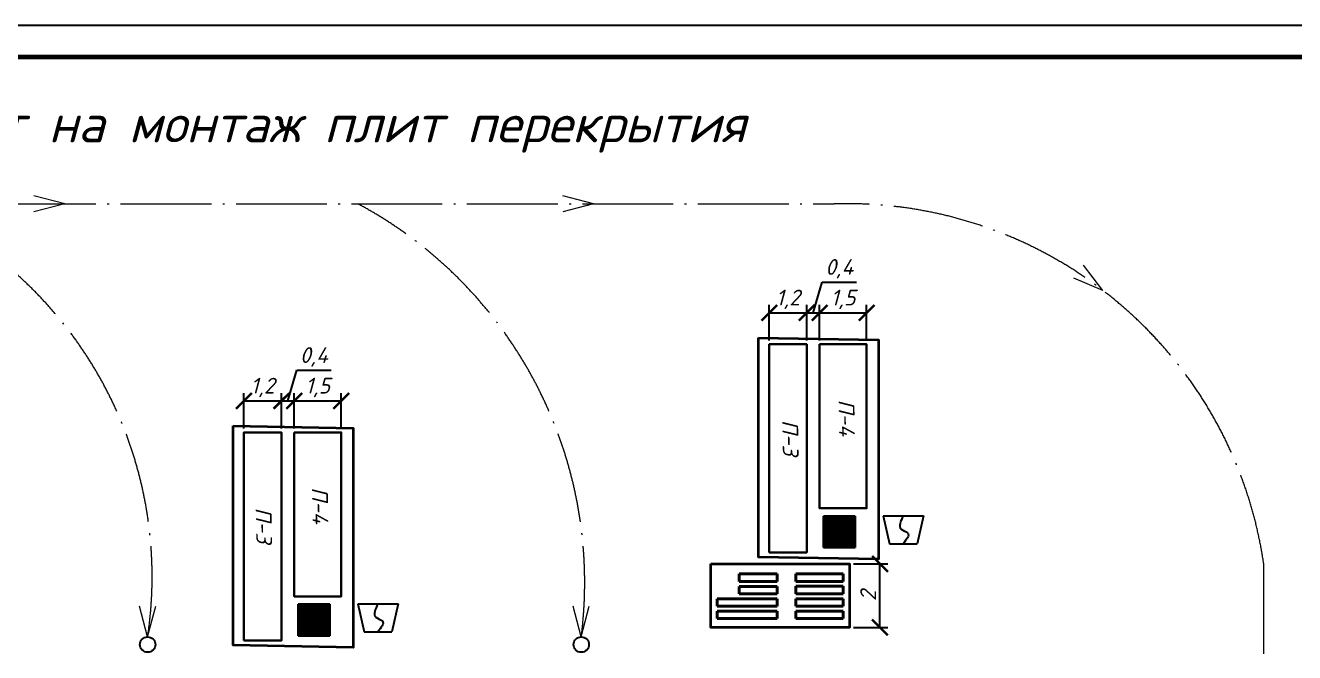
# Model space of a CAD drawing. Header units: millimetres. Extents: x 302528 to 620428, y -80391 to 59551.
# Drawn here: x 374466 to 394583, y 49603 to 59551 of the extents above; entities that cross this region are included whole.
import ezdxf
from ezdxf.enums import TextEntityAlignment as Align

# ---------------------------------------------------------------- set-up
doc = ezdxf.new("R2010")
doc.units = ezdxf.units.MM
doc.header["$MEASUREMENT"] = 0
doc.linetypes.add('ACAD_ISO04W100', pattern=[30.5, 24, -3, 0.5, -3])
for name, color, linetype in [('1текст-мое', 2, 'Continuous'), ('РАМКА', 7, 'Continuous'), ('Рамка и штамп', 194, 'Continuous')]:
    doc.layers.add(name, color=color, linetype=linetype)
doc.layers.add('контур', color=90, linetype='Continuous', lineweight=30)
doc.styles.get("Standard").update_dxf_attribs({"font": 'isocpeui.ttf', "height": 300})
doc.styles.add('Италик', font='isocpeui.ttf')
doc.dimstyles.new('1-100', dxfattribs={"dimscale": 100, "dimtxt": 3, "dimasz": 2.5, "dimexe": 1.25, "dimexo": 0.625, "dimtad": 1, "dimdec": 0, "dimrnd": 5, "dimtxsty": 'Standard', "dimblk": 'ARCHTICK', "dimcen": 2.5, "dimadec": 0, "dimazin": 0, "dimtfac": 1, "dimtdec": 0, "dimtmove": 1, "dimatfit": 2, "dimfxl": 1, "dimarcsym": 0})

# ---------------------------------------------------------------- blocks, each defined once
blk = doc.blocks.new('1.9')
at = {"lineweight": 40, "ltscale": 100}
for p, q in [((275605, -618414), (275725, -618414)), ((275605, -618414), (275605, -619364)), ((275725, -619364), (275725, -618414)), ((275801, -618414), (275921, -618414)), ((275801, -618414), (275801, -619364)), ((275921, -619364), (275921, -618414)), ((275605, -619364), (275725, -619364)), ((275801, -619364), (275921, -619364))]:
    blk.add_line(p, q, dxfattribs=at)
blk = doc.blocks.new('1.5')
at = {"lineweight": 40, "ltscale": 100}
for p, q in [((275605, -619663), (275725, -619663)), ((275605, -619663), (275605, -620413)), ((275725, -620413), (275725, -619663)), ((275801, -619663), (275921, -619663)), ((275801, -619663), (275801, -620413)), ((275921, -620413), (275921, -619663)), ((275997, -619663), (276117, -619663)), ((275997, -619663), (275997, -620413)), ((276117, -620413), (276117, -619663)), ((276193, -619663), (276313, -619663)), ((276193, -619663), (276193, -620413)), ((276313, -620413), (276313, -619663)), ((275605, -620413), (275725, -620413)), ((275801, -620413), (275921, -620413)), ((275997, -620413), (276117, -620413)), ((276193, -620413), (276313, -620413))]:
    blk.add_line(p, q, dxfattribs=at)
blk = doc.blocks.new('1.2')
at = {"lineweight": 40, "ltscale": 100}
for p, q in [((276117, -618764), (275997, -618764)), ((275997, -618764), (275997, -619364)), ((276117, -619364), (276117, -618764)), ((276313, -618764), (276193, -618764)), ((276193, -618764), (276193, -619364)), ((276313, -619364), (276313, -618764)), ((275997, -619364), (276117, -619364)), ((276193, -619364), (276313, -619364))]:
    blk.add_line(p, q, dxfattribs=at)
blk = doc.blocks.new('_ArchTick')
at = {"color": 0, "const_width": 0.15}
blk.add_lwpolyline([(-0.5, -0.5), (0.5, 0.5)], dxfattribs=at)
blk = doc.blocks.new('*D334')
at = {"color": 0, "linetype": 'ByBlock', "lineweight": -2, "transparency": 16777216}
for p, q in [((414543, 39257), (414991, 38295)), ((405870, 34192), (414938, 38408)), ((405475, 35041), (405923, 34078))]:
    blk.add_line(p, q, dxfattribs=at)
at = {"layer": 'Defpoints', "color": 0, "linetype": 'ByBlock', "lineweight": 9, "transparency": 16777216}
for p in [(414517, 39314), (414938, 38408), (405449, 35098)]:
    blk.add_point(p, dxfattribs=at)
at = {"color": 0, "linetype": 'ByBlock', "lineweight": -2, "transparency": 16777216, "xscale": 250, "yscale": 250, "zscale": 250}
for p, rotation in [((414938, 38408), 24.93886490846336), ((405870, 34192), 204.9388649084634)]:
    blk.add_blockref('_ArchTick', p, dxfattribs=dict(at, rotation=rotation))
at = {"color": 0, "linetype": 'ByBlock', "lineweight": 9, "transparency": 16777216, "insert": (410334, 36451), "char_height": 250, "width": 84090.91, "attachment_point": 5, "rotation": 24.9389, "style": 'Италик'}
blk.add_mtext('{\\fISOCPEUR|b0|i0|c204|p34;\\H0.83333x;6600}', dxfattribs=at)
blk = doc.blocks.new('*D365')
at = {"color": 0, "lineweight": -2, "transparency": 16777216}
for p, q in [((387593, 51010), (388136, 51010)), ((388011, 50003), (388011, 51010)), ((387593, 50003), (388136, 50003))]:
    blk.add_line(p, q, dxfattribs=at)
at = {"layer": 'Defpoints', "color": 0, "lineweight": 9, "transparency": 16777216}
for p in [(387530, 51010), (388011, 51010), (387530, 50003)]:
    blk.add_point(p, dxfattribs=at)
at = {"color": 0, "lineweight": -2, "transparency": 16777216, "xscale": 250, "yscale": 250, "zscale": 250}
for p, rotation in [((388011, 51010), 90), ((388011, 50003), 270)]:
    blk.add_blockref('_ArchTick', p, dxfattribs=dict(at, rotation=rotation))
at = {"color": 0, "lineweight": 9, "transparency": 16777216, "insert": (387824, 50506), "char_height": 300, "attachment_point": 5, "rotation": 90, "style": 'Италик'}
blk.add_mtext('{\\H0.83333x;2}', dxfattribs=at)
blk = doc.blocks.new('*D366')
at = {"color": 0, "lineweight": -2, "transparency": 16777216}
for p, q in [((386256, 54555), (386256, 55118)), ((386256, 54993), (386851, 54993)), ((386851, 54555), (386851, 55118))]:
    blk.add_line(p, q, dxfattribs=at)
at = {"layer": 'Defpoints', "color": 0, "lineweight": 9, "transparency": 16777216}
for p in [(386851, 54993), (386256, 54493), (386851, 54493)]:
    blk.add_point(p, dxfattribs=at)
at = {"color": 0, "lineweight": -2, "transparency": 16777216, "xscale": 250, "yscale": 250, "zscale": 250, "rotation": 180}
blk.add_blockref('_ArchTick', (386256, 54993), dxfattribs=at)
at = {"color": 0, "lineweight": -2, "transparency": 16777216, "xscale": 250, "yscale": 250, "zscale": 250}
blk.add_blockref('_ArchTick', (386851, 54993), dxfattribs=at)
at = {"color": 0, "lineweight": 9, "transparency": 16777216, "insert": (386553, 55205), "char_height": 300, "attachment_point": 5, "style": 'Италик'}
blk.add_mtext('{\\H0.83333x;1,2}', dxfattribs=at)
blk = doc.blocks.new('*D367')
at = {"color": 0, "lineweight": -2, "transparency": 16777216}
for p, q in [((386952, 54993), (387095, 55479)), ((387095, 55479), (387639, 55479)), ((386851, 54555), (386851, 55118)), ((386851, 54993), (387054, 54993)), ((387054, 54555), (387054, 55118))]:
    blk.add_line(p, q, dxfattribs=at)
at = {"layer": 'Defpoints', "color": 0, "lineweight": 9, "transparency": 16777216}
for p in [(387054, 54993), (386851, 54493), (387054, 54493)]:
    blk.add_point(p, dxfattribs=at)
at = {"color": 0, "lineweight": -2, "transparency": 16777216, "xscale": 250, "yscale": 250, "zscale": 250, "rotation": 180}
blk.add_blockref('_ArchTick', (386851, 54993), dxfattribs=at)
at = {"color": 0, "lineweight": -2, "transparency": 16777216, "xscale": 250, "yscale": 250, "zscale": 250}
blk.add_blockref('_ArchTick', (387054, 54993), dxfattribs=at)
at = {"color": 0, "lineweight": 9, "transparency": 16777216, "insert": (387367, 55691), "char_height": 300, "attachment_point": 5, "style": 'Италик'}
blk.add_mtext('{\\H0.83333x;0,4}', dxfattribs=at)
blk = doc.blocks.new('*D368')
at = {"color": 0, "lineweight": -2, "transparency": 16777216}
for p, q in [((387054, 54555), (387054, 55118)), ((387054, 54993), (387799, 54993)), ((387799, 54555), (387799, 55118))]:
    blk.add_line(p, q, dxfattribs=at)
at = {"layer": 'Defpoints', "color": 0, "lineweight": 9, "transparency": 16777216}
for p in [(387799, 54993), (387054, 54493), (387799, 54493)]:
    blk.add_point(p, dxfattribs=at)
at = {"color": 0, "lineweight": -2, "transparency": 16777216, "xscale": 250, "yscale": 250, "zscale": 250, "rotation": 180}
blk.add_blockref('_ArchTick', (387054, 54993), dxfattribs=at)
at = {"color": 0, "lineweight": -2, "transparency": 16777216, "xscale": 250, "yscale": 250, "zscale": 250}
blk.add_blockref('_ArchTick', (387799, 54993), dxfattribs=at)
at = {"color": 0, "lineweight": 9, "transparency": 16777216, "insert": (387427, 55205), "char_height": 300, "attachment_point": 5, "style": 'Италик'}
blk.add_mtext('{\\H0.83333x;1,5}', dxfattribs=at)
blk = doc.blocks.new('*D372')
at = {"color": 0, "lineweight": -2, "transparency": 16777216}
for p, q in [((377929, 53158), (377929, 53720)), ((378524, 53158), (378524, 53720)), ((377929, 53595), (378524, 53595))]:
    blk.add_line(p, q, dxfattribs=at)
at = {"layer": 'Defpoints', "color": 0, "lineweight": 9, "transparency": 16777216}
for p in [(378524, 53595), (377929, 53095), (378524, 53095)]:
    blk.add_point(p, dxfattribs=at)
at = {"color": 0, "lineweight": -2, "transparency": 16777216, "xscale": 250, "yscale": 250, "zscale": 250, "rotation": 180}
blk.add_blockref('_ArchTick', (377929, 53595), dxfattribs=at)
at = {"color": 0, "lineweight": -2, "transparency": 16777216, "xscale": 250, "yscale": 250, "zscale": 250}
blk.add_blockref('_ArchTick', (378524, 53595), dxfattribs=at)
at = {"color": 0, "lineweight": 9, "transparency": 16777216, "insert": (378227, 53808), "char_height": 300, "attachment_point": 5, "style": 'Италик'}
blk.add_mtext('{\\H0.83333x;1,2}', dxfattribs=at)
blk = doc.blocks.new('*D373')
at = {"color": 0, "lineweight": -2, "transparency": 16777216}
for p, q in [((378626, 53595), (378768, 54081)), ((378768, 54081), (379313, 54081)), ((378524, 53158), (378524, 53720)), ((378728, 53158), (378728, 53720)), ((378524, 53595), (378728, 53595))]:
    blk.add_line(p, q, dxfattribs=at)
at = {"layer": 'Defpoints', "color": 0, "lineweight": 9, "transparency": 16777216}
for p in [(378728, 53595), (378524, 53095), (378728, 53095)]:
    blk.add_point(p, dxfattribs=at)
at = {"color": 0, "lineweight": -2, "transparency": 16777216, "xscale": 250, "yscale": 250, "zscale": 250, "rotation": 180}
blk.add_blockref('_ArchTick', (378524, 53595), dxfattribs=at)
at = {"color": 0, "lineweight": -2, "transparency": 16777216, "xscale": 250, "yscale": 250, "zscale": 250}
blk.add_blockref('_ArchTick', (378728, 53595), dxfattribs=at)
at = {"color": 0, "lineweight": 9, "transparency": 16777216, "insert": (379040, 54293), "char_height": 300, "attachment_point": 5, "style": 'Италик'}
blk.add_mtext('{\\H0.83333x;0,4}', dxfattribs=at)
blk = doc.blocks.new('*D374')
at = {"color": 0, "lineweight": -2, "transparency": 16777216}
for p, q in [((378728, 53158), (378728, 53720)), ((379473, 53158), (379473, 53720)), ((378728, 53595), (379473, 53595))]:
    blk.add_line(p, q, dxfattribs=at)
at = {"layer": 'Defpoints', "color": 0, "lineweight": 9, "transparency": 16777216}
for p in [(379473, 53595), (378728, 53095), (379473, 53095)]:
    blk.add_point(p, dxfattribs=at)
at = {"color": 0, "lineweight": -2, "transparency": 16777216, "xscale": 250, "yscale": 250, "zscale": 250, "rotation": 180}
blk.add_blockref('_ArchTick', (378728, 53595), dxfattribs=at)
at = {"color": 0, "lineweight": -2, "transparency": 16777216, "xscale": 250, "yscale": 250, "zscale": 250}
blk.add_blockref('_ArchTick', (379473, 53595), dxfattribs=at)
at = {"color": 0, "lineweight": 9, "transparency": 16777216, "insert": (379100, 53808), "char_height": 300, "attachment_point": 5, "style": 'Италик'}
blk.add_mtext('{\\H0.83333x;1,5}', dxfattribs=at)

msp = doc.modelspace()

# ---------------------------------------------------------------- linework, layer by layer
at = {"linetype": 'ACAD_ISO04W100', "lineweight": 9, "ltscale": 60}
for p, q in [((363164.551, 56719.109), (387283.995, 56719.109)), ((394091.204, 51024.334), (394091.204, 40813.209))]:
    msp.add_line(p, q, dxfattribs=at)
at = {"lineweight": 15, "ltscale": 100}
for p, q in [((386850.664, 54492.893), (386850.664, 51192.893)), ((387799.195, 54492.893), (387799.195, 51892.893)), ((378524.092, 53095.294), (378524.092, 49795.294)), ((379472.622, 53095.294), (379472.622, 50495.294))]:
    msp.add_line(p, q, dxfattribs=at)
at = {"color": 7, "lineweight": 30, "ltscale": 25}
for p, q in [((387615.943, 51768.347), (387115.943, 51768.347)), ((387115.943, 51768.347), (387615.943, 51768.347)), ((387115.943, 51268.347), (387115.943, 51768.347)), ((387115.943, 51719.349), (387615.943, 51719.349)), ((387148.443, 51268.347), (387148.443, 51768.347)), ((387180.943, 51268.347), (387180.943, 51768.347)), ((387213.443, 51268.347), (387213.443, 51768.347)), ((387245.943, 51268.347), (387245.943, 51768.347)), ((387278.443, 51268.347), (387278.443, 51768.347)), ((387310.943, 51268.347), (387310.943, 51768.347)), ((387343.443, 51268.347), (387343.443, 51768.347)), ((387375.943, 51268.347), (387375.943, 51768.347)), ((387408.443, 51268.347), (387408.443, 51768.347)), ((387440.943, 51268.347), (387440.943, 51768.347)), ((387473.443, 51268.347), (387473.443, 51768.347)), ((387505.943, 51268.347), (387505.943, 51768.347)), ((387538.443, 51268.347), (387538.443, 51768.347)), ((387570.943, 51268.347), (387570.943, 51768.347)), ((387603.443, 51268.347), (387603.443, 51768.347)), ((387615.943, 51768.347), (387615.943, 51268.347)), ((387115.943, 51518.347), (387615.943, 51518.347)), ((387115.943, 51393.347), (387615.943, 51393.347)), ((387615.943, 51268.347), (387115.943, 51268.347)), ((379289.37, 50370.748), (378789.37, 50370.748)), ((378789.37, 50370.748), (379289.37, 50370.748)), ((378789.37, 49870.748), (378789.37, 50370.748)), ((378789.37, 50321.75), (379289.37, 50321.75)), ((378821.87, 49870.748), (378821.87, 50370.748)), ((378854.37, 49870.748), (378854.37, 50370.748)), ((378886.87, 49870.748), (378886.87, 50370.748)), ((378919.37, 49870.748), (378919.37, 50370.748)), ((378951.87, 49870.748), (378951.87, 50370.748)), ((378984.37, 49870.748), (378984.37, 50370.748)), ((379016.87, 49870.748), (379016.87, 50370.748)), ((379049.37, 49870.748), (379049.37, 50370.748)), ((379081.87, 49870.748), (379081.87, 50370.748)), ((379114.37, 49870.748), (379114.37, 50370.748)), ((379146.87, 49870.748), (379146.87, 50370.748)), ((379179.37, 49870.748), (379179.37, 50370.748)), ((379211.87, 49870.748), (379211.87, 50370.748)), ((379244.37, 49870.748), (379244.37, 50370.748)), ((379276.87, 49870.748), (379276.87, 50370.748)), ((379289.37, 50370.748), (379289.37, 49870.748)), ((378789.37, 50120.748), (379289.37, 50120.748)), ((378789.37, 49995.748), (379289.37, 49995.748)), ((379289.37, 49870.748), (378789.37, 49870.748))]:
    msp.add_line(p, q, dxfattribs=at)
at = {"ltscale": 25}
for p, q in [((388059.942, 51772.067), (388699.942, 51772.067)), ((388059.942, 51772.067), (388159.942, 51330.798)), ((388699.942, 51772.067), (388599.942, 51330.798)), ((388159.942, 51330.798), (388599.942, 51330.798)), ((379733.37, 50374.468), (380373.37, 50374.468)), ((379733.37, 50374.468), (379833.37, 49933.199)), ((380373.37, 50374.468), (380273.37, 49933.199)), ((379833.37, 49933.199), (380273.37, 49933.199))]:
    msp.add_line(p, q, dxfattribs=at)
at = {"lineweight": 35, "ltscale": 100}
for points in [[(386084.055, 54595.71), (387988.677, 54561.392), (387988.677, 51084.583), (386084.055, 51118.901)], [(377757.483, 53198.111), (379662.104, 53163.793), (379662.104, 49686.984), (377757.483, 49721.302)], [(385331.853, 51009.727), (387530.244, 51009.727), (387530.244, 50002.595), (385331.853, 50002.595)]]:
    msp.add_lwpolyline(points, close=True, dxfattribs=at)
at = {"color": 7, "lineweight": 30, "ltscale": 100}
for points in [[(386255.664, 51192.893), (386255.664, 54492.893), (386850.664, 54492.893), (386850.664, 51192.893), (386255.664, 51192.893)], [(387054.195, 54492.893), (387799.195, 54492.893), (387799.195, 51892.893), (387054.195, 51892.893), (387054.195, 54492.893)], [(377929.092, 49795.294), (377929.092, 53095.294), (378524.092, 53095.294), (378524.092, 49795.294), (377929.092, 49795.294)], [(378727.622, 53095.294), (379472.622, 53095.294), (379472.622, 50495.294), (378727.622, 50495.294), (378727.622, 53095.294)]]:
    msp.add_lwpolyline(points, dxfattribs=at)
at = {"color": 0, "lineweight": -3}
for centre in [(376404.116, 49730.784), (383276.66, 49730.784)]:
    msp.add_circle(centre, 122.409, dxfattribs=at)
at = {"linetype": 'ACAD_ISO04W100', "lineweight": 9, "ltscale": 60}
for centre, radius, start, end in [((370039.115, 50805.512), 6435.849, 351.4906418, 67.2976485), ((376514.022, 50713.17), 6817.098, 352.7528321, 61.764578), ((387486.342, 50045.12), 6677.055, 8.4330431, 91.7365984)]:
    msp.add_arc(centre, radius, start, end, dxfattribs=at)
at = {"ltscale": 25}
for points in [[(388379.942, 51772.067), (388339.151, 51689.294), (388274.587, 51558.282), (388518.008, 51506.806), (388431.626, 51396.686), (388379.942, 51330.798)], [(380053.37, 50374.468), (380012.579, 50291.695), (379948.015, 50160.683), (380191.435, 50109.207), (380105.054, 49999.087), (380053.37, 49933.199)]]:
    msp.add_open_spline(points, degree=3, knots=[0, 0, 0, 0, 212.012520396, 335.571784174, 519.620032067, 519.620032067, 519.620032067, 519.620032067], dxfattribs=at)
at = {"layer": 'контур', "color": 0, "linetype": 'ACAD_ISO04W100', "lineweight": 9, "ltscale": 60}
for p, q in [((375089.551, 56719.109), (374601.849, 56846.242)), ((383469.551, 56719.109), (382981.849, 56846.242)), ((375089.551, 56719.109), (374601.849, 56591.976)), ((383469.551, 56719.109), (382981.849, 56591.976)), ((391545.123, 55346.947), (391236.808, 55745.642)), ((391545.123, 55346.947), (391081.408, 55544.392)), ((376404.116, 49853.193), (376276.983, 50340.895)), ((376404.116, 49853.193), (376531.249, 50340.895)), ((383276.66, 49853.193), (383149.527, 50340.895)), ((383276.66, 49853.193), (383403.792, 50340.895))]:
    msp.add_line(p, q, dxfattribs=at)
at = {"layer": 'РАМКА', "color": 0, "linetype": 'Continuous', "lineweight": 60}
msp.add_line((437263.234, 59048.262), (355663.234, 59048.262), dxfattribs=at)
at = {"layer": 'Рамка и штамп', "color": 7}
msp.add_lwpolyline([(353663.234, 151.262), (437763.234, 151.262), (437763.234, 59551.262), (353663.234, 59551.262)], close=True, dxfattribs=at)

# ---------------------------------------------------------------- block references
at = {"lineweight": 15}
for name, p, rotation in [('1.2', (1005143.785, 326847.268), 270), ('1.5', (-232984.48, -225462.206), 90), ('1.9', (-232984.48, -225462.206), 90)]:
    msp.add_blockref(name, p, dxfattribs=dict(at, rotation=rotation))

# ---------------------------------------------------------------- texts
at = {"style": 'Италик'}
for s, rotation, p in [('П-4', 271.1706909, (387282.371, 53324.713)), ('П-3', 271.2469759, (386390.785, 53007.404)), ('П-4', 271.1706909, (378936.875, 51934.122)), ('П-3', 271.2469759, (378045.289, 51616.813))]:
    msp.add_text(s, height=250, rotation=rotation, dxfattribs=at).set_placement(p, align=Align.BOTTOM_CENTER)
at = {"layer": '1текст-мое', "color": 0, "style": 'Италик'}
msp.add_text('Схема производства работ на монтаж плит перекрытия', height=600, dxfattribs=at).set_placement((375223.574, 57696.079), align=Align.CENTER)

# ---------------------------------------------------------------- dimensions: what is measured, and where the dimension line sits
at = {"color": 0, "lineweight": 9}
for base, p1, p2, text, picture, middle in [((387054.195, 54992.87), (386850.664, 54492.893), (387054.195, 54492.893), '{\\H0.83333x;0,4}', '*D367', (387157.17, 55478.511)), ((386850.664, 54992.87), (386255.664, 54492.893), (386850.664, 54492.893), '{\\H0.83333x;1,2}', '*D366', (386553.164, 54992.87)), ((378727.622, 53595.27), (378524.092, 53095.294), (378727.622, 53095.294), '{\\H0.83333x;0,4}', '*D373', (378830.597, 54080.912)), ((378524.092, 53595.27), (377929.092, 53095.294), (378524.092, 53095.294), '{\\H0.83333x;1,2}', '*D372', (378226.592, 53595.27))]:
    dim = msp.add_linear_dim(base=base, p1=p1, p2=p2, text=text, dimstyle='1-100', override={"dimtxsty": 'Италик'}, dxfattribs=at)
    dim.commit()
    dim.dimension.update_dxf_attribs({"geometry": picture, "text_midpoint": middle, "dimtype": 160})
for base, p1, p2, picture, middle in [((387799.195, 54992.87), (387054.195, 54492.893), (387799.195, 54492.893), '*D368', (387426.695, 55205.369)), ((379472.622, 53595.27), (378727.622, 53095.294), (379472.622, 53095.294), '*D374', (379100.122, 53807.77))]:
    dim = msp.add_linear_dim(base=base, p1=p1, p2=p2, text='{\\H0.83333x;1,5}', dimstyle='1-100', override={"dimtxsty": 'Италик'}, dxfattribs=at)
    dim.commit()
    dim.dimension.update_dxf_attribs({"geometry": picture, "text_midpoint": middle})
at = {"color": 0, "linetype": 'ByBlock', "lineweight": 9}
dim = msp.add_aligned_dim(p1=(405449.013, 35097.658), p2=(414516.595, 39314.168), distance=-999.278, text='{\\fISOCPEUR|b0|i0|c204|p34;\\H0.83333x;6600}', dimstyle='1-100', override={"dimtxt": 2.5, "dimtxsty": 'Италик'}, dxfattribs=at)
dim.commit()
dim.dimension.update_dxf_attribs({"geometry": '*D334', "text_midpoint": (410333.876, 36450.935)})
at = {"color": 0, "lineweight": 9}
dim = msp.add_linear_dim(base=(388011.352, 51009.727), p1=(387530.244, 50002.595), p2=(387530.244, 51009.727), angle=90, text='{\\H0.83333x;2}', dimstyle='1-100', override={"dimtxsty": 'Италик'}, dxfattribs=at)
dim.commit()
dim.dimension.update_dxf_attribs({"geometry": '*D365', "text_midpoint": (387823.853, 50506.161)})

doc.saveas('drawing.dxf')
